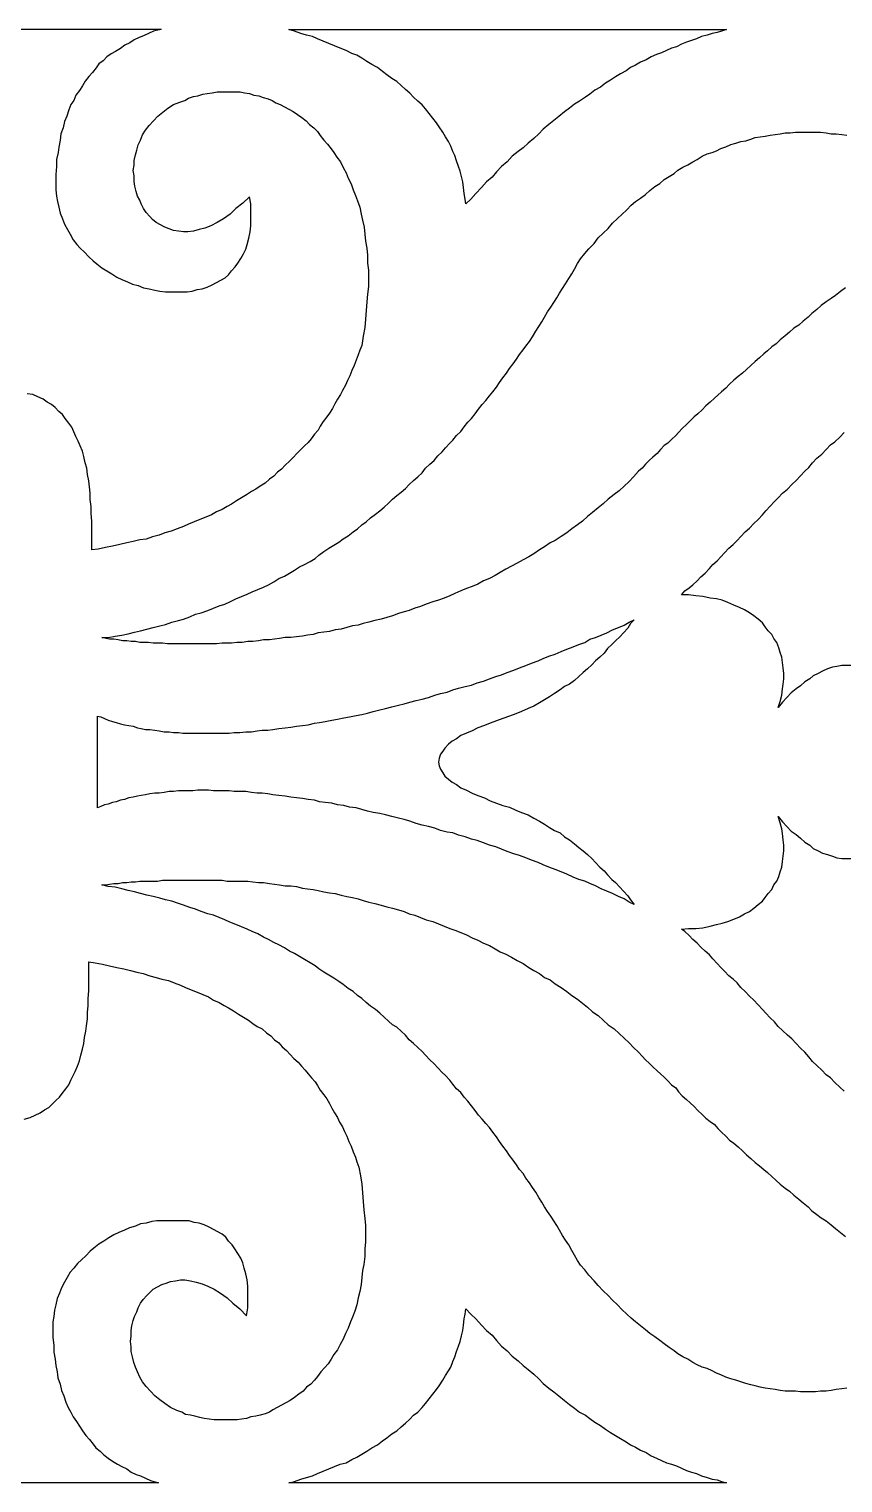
# Model space of a CAD drawing. Extents: x -372 to 372, y -358 to 358.
# Drawn here: x -76.8 to -37.8, y 227.8 to 297.5 of the extents above; entities that cross this region are included whole.
import ezdxf

# ---------------------------------------------------------------- set-up
doc = ezdxf.new("R2010")
doc.units = 0
doc.layers.add('LAYER_1', color=18, linetype='CONTINUOUS')

msp = doc.modelspace()

# ---------------------------------------------------------------- linework, layer by layer
at = {"layer": 'LAYER_1'}
for points in [[(-91.24, 297.492), (-70.443, 297.492), (-70.544, 297.46), (-70.819, 297.386), (-71.059, 297.274), (-71.299, 297.162), (-71.505, 297.088), (-71.746, 296.976), (-71.952, 296.827), (-72.192, 296.715), (-72.398, 296.566), (-72.638, 296.417), (-72.844, 296.305), (-73.05, 296.156), (-73.222, 295.97), (-73.428, 295.821), (-73.565, 295.635), (-73.737, 295.411), (-73.908, 295.225), (-74.08, 295.001), (-74.217, 294.778), (-74.355, 294.554), (-74.526, 294.33), (-74.629, 294.07), (-74.766, 293.883), (-74.869, 293.622), (-74.972, 293.324), (-75.075, 293.063), (-75.144, 292.765), (-75.247, 292.467), (-75.281, 292.169), (-75.35, 291.834), (-75.384, 291.573), (-75.453, 291.238), (-75.453, 290.902), (-75.487, 290.53), (-75.487, 290.157), (-75.487, 289.784), (-75.453, 289.486), (-75.419, 289.225), (-75.35, 288.964), (-75.281, 288.666), (-75.178, 288.406), (-75.075, 288.145), (-74.938, 287.884), (-74.801, 287.66), (-74.663, 287.399), (-74.492, 287.176), (-74.32, 286.99), (-74.114, 286.803), (-73.908, 286.58), (-73.702, 286.393), (-73.531, 286.244), (-73.29, 286.058), (-73.05, 285.909), (-72.81, 285.76), (-72.57, 285.611), (-72.329, 285.499), (-72.055, 285.387), (-71.814, 285.275), (-71.54, 285.201), (-71.299, 285.089), (-71.025, 285.052), (-70.75, 284.977), (-70.51, 284.94), (-70.235, 284.903), (-69.205, 284.903), (-68.965, 284.94), (-68.725, 285.015), (-68.485, 285.052), (-68.244, 285.126), (-68.004, 285.238), (-67.798, 285.35), (-67.592, 285.462), (-67.386, 285.574), (-67.215, 285.723), (-67.077, 285.909), (-66.906, 286.095), (-66.768, 286.282), (-66.631, 286.505), (-66.494, 286.729), (-66.391, 286.952), (-66.322, 287.176), (-66.253, 287.474), (-66.185, 287.772), (-66.15, 288.07), (-66.15, 288.406), (-66.15, 288.741), (-66.15, 289.114), (-66.219, 289.449), (-66.528, 289.151), (-66.871, 288.89), (-67.146, 288.629), (-67.455, 288.406), (-67.764, 288.219), (-68.073, 288.07), (-68.347, 287.958), (-68.622, 287.884), (-68.897, 287.809), (-69.171, 287.772), (-69.377, 287.772), (-69.617, 287.809), (-69.858, 287.847), (-70.064, 287.921), (-70.27, 287.996), (-70.476, 288.107), (-70.682, 288.219), (-70.853, 288.368), (-70.99, 288.517), (-71.162, 288.704), (-71.299, 288.89), (-71.402, 289.114), (-71.471, 289.3), (-71.574, 289.486), (-71.643, 289.71), (-71.711, 289.971), (-71.746, 290.194), (-71.746, 290.455), (-71.78, 290.716), (-71.746, 290.977), (-71.746, 291.2), (-71.677, 291.461), (-71.608, 291.685), (-71.54, 291.946), (-71.437, 292.169), (-71.334, 292.43), (-71.196, 292.654), (-71.025, 292.877), (-70.819, 293.101), (-70.613, 293.324), (-70.373, 293.511), (-70.132, 293.697), (-69.858, 293.883), (-69.549, 293.995), (-69.308, 294.07), (-69.137, 294.181), (-68.897, 294.256), (-68.691, 294.293), (-68.45, 294.368), (-68.244, 294.405), (-68.004, 294.442), (-67.764, 294.479), (-66.665, 294.479), (-66.459, 294.442), (-66.219, 294.405), (-66.013, 294.33), (-65.773, 294.293), (-65.567, 294.219), (-65.327, 294.144), (-65.121, 294.07), (-64.949, 293.958), (-64.743, 293.883), (-64.537, 293.771), (-64.331, 293.66), (-64.125, 293.548), (-63.919, 293.399), (-63.713, 293.25), (-63.507, 293.101), (-63.336, 292.914), (-63.13, 292.765), (-62.958, 292.579), (-62.821, 292.393), (-62.649, 292.169), (-62.477, 291.983), (-62.306, 291.759), (-62.168, 291.573), (-62.031, 291.349), (-61.859, 291.126), (-61.722, 290.865), (-61.585, 290.604), (-61.482, 290.343), (-61.345, 290.082), (-61.242, 289.784), (-61.139, 289.523), (-61.036, 289.263), (-60.933, 288.964), (-60.864, 288.629), (-60.795, 288.331), (-60.727, 287.996), (-60.692, 287.66), (-60.658, 287.325), (-60.589, 286.99), (-60.555, 286.654), (-60.555, 286.282), (-60.521, 285.946), (-60.521, 285.536), (-60.521, 285.164), (-60.555, 284.791), (-60.589, 284.418), (-60.624, 284.008), (-60.658, 283.599), (-60.692, 283.189), (-60.761, 282.779), (-60.83, 282.332), (-60.933, 282.108), (-61.001, 281.884), (-61.104, 281.624), (-61.207, 281.363), (-61.31, 281.139), (-61.413, 280.878), (-61.516, 280.655), (-61.619, 280.431), (-61.757, 280.17), (-61.859, 279.984), (-61.997, 279.76), (-62.134, 279.537), (-62.237, 279.313), (-62.374, 279.09), (-62.512, 278.903), (-62.683, 278.68), (-62.821, 278.456), (-62.924, 278.27), (-63.095, 278.084), (-63.267, 277.86), (-63.404, 277.674), (-63.576, 277.525), (-63.747, 277.338), (-63.953, 277.152), (-64.125, 276.966), (-64.297, 276.779), (-64.503, 276.593), (-64.674, 276.407), (-64.88, 276.258), (-65.052, 276.071), (-65.258, 275.922), (-65.464, 275.736), (-65.704, 275.587), (-65.91, 275.438), (-66.116, 275.326), (-66.356, 275.177), (-66.597, 275.028), (-66.837, 274.879), (-67.077, 274.73), (-67.283, 274.618), (-67.523, 274.469), (-67.798, 274.357), (-68.038, 274.208), (-68.313, 274.097), (-68.588, 273.985), (-68.862, 273.873), (-69.137, 273.761), (-69.377, 273.649), (-69.686, 273.538), (-69.961, 273.426), (-70.27, 273.351), (-70.544, 273.239), (-70.853, 273.165), (-71.162, 273.053), (-71.471, 273.016), (-71.78, 272.941), (-72.089, 272.867), (-72.432, 272.792), (-72.776, 272.718), (-73.119, 272.643), (-73.462, 272.569), (-73.771, 272.531), (-73.771, 272.904), (-73.771, 273.202), (-73.771, 273.575), (-73.771, 273.91), (-73.805, 274.283), (-73.805, 274.618), (-73.84, 274.954), (-73.84, 275.252), (-73.874, 275.55), (-73.908, 275.848), (-73.977, 276.146), (-74.011, 276.444), (-74.08, 276.705), (-74.149, 277.003), (-74.217, 277.264), (-74.32, 277.525), (-74.423, 277.748), (-74.526, 277.972), (-74.629, 278.195), (-74.732, 278.419), (-74.869, 278.605), (-75.041, 278.829), (-75.178, 279.015), (-75.35, 279.164), (-75.522, 279.351), (-75.693, 279.5), (-75.899, 279.611), (-76.105, 279.76), (-76.346, 279.872), (-76.586, 279.984), (-76.86, 280.021)], [(-37.662, 285.097), (-37.903, 284.911), (-38.143, 284.725), (-38.349, 284.576), (-38.589, 284.427), (-38.829, 284.24), (-39.035, 284.054), (-39.276, 283.868), (-39.447, 283.681), (-39.688, 283.495), (-39.894, 283.309), (-40.134, 283.16), (-40.34, 282.973), (-40.546, 282.787), (-40.786, 282.601), (-40.992, 282.414), (-41.198, 282.265), (-41.404, 282.079), (-41.576, 281.93), (-41.782, 281.744), (-41.988, 281.557), (-42.194, 281.371), (-42.399, 281.185), (-42.605, 280.998), (-42.811, 280.849), (-43.017, 280.663), (-43.223, 280.477), (-43.395, 280.29), (-43.601, 280.104), (-43.773, 279.955), (-43.944, 279.806), (-44.15, 279.62), (-44.356, 279.433), (-44.528, 279.247), (-44.734, 279.061), (-44.905, 278.912), (-45.111, 278.725), (-45.283, 278.539), (-45.489, 278.353), (-45.661, 278.166), (-45.798, 278.017), (-46.004, 277.831), (-46.175, 277.645), (-46.347, 277.533), (-46.519, 277.347), (-46.69, 277.16), (-46.896, 276.974), (-47.068, 276.825), (-47.24, 276.639), (-47.411, 276.452), (-47.583, 276.303), (-47.823, 276.042), (-48.029, 275.819), (-48.269, 275.595), (-48.51, 275.372), (-48.75, 275.185), (-49.025, 274.962), (-49.265, 274.738), (-49.505, 274.552), (-49.78, 274.328), (-50.02, 274.142), (-50.26, 273.918), (-50.501, 273.732), (-50.775, 273.546), (-51.016, 273.359), (-51.29, 273.173), (-51.565, 272.987), (-51.805, 272.875), (-52.08, 272.689), (-52.32, 272.54), (-52.595, 272.353), (-52.835, 272.204), (-53.11, 272.055), (-53.384, 271.906), (-53.659, 271.757), (-53.933, 271.608), (-54.208, 271.459), (-54.448, 271.31), (-54.723, 271.161), (-54.998, 271.049), (-55.272, 270.9), (-55.547, 270.788), (-55.821, 270.677), (-56.096, 270.565), (-56.371, 270.453), (-56.611, 270.341), (-56.886, 270.229), (-57.16, 270.118), (-57.435, 270.043), (-57.744, 269.931), (-58.018, 269.82), (-58.293, 269.745), (-58.568, 269.633), (-58.808, 269.559), (-59.082, 269.484), (-59.357, 269.372), (-59.632, 269.298), (-59.906, 269.223), (-60.215, 269.149), (-60.49, 269.074), (-60.764, 269), (-61.005, 268.925), (-61.279, 268.888), (-61.554, 268.813), (-61.829, 268.739), (-62.103, 268.702), (-62.378, 268.627), (-62.652, 268.59), (-62.927, 268.553), (-63.167, 268.478), (-63.442, 268.441), (-63.682, 268.404), (-63.957, 268.366), (-64.232, 268.329), (-64.506, 268.329), (-64.781, 268.292), (-65.021, 268.254), (-65.261, 268.217), (-65.536, 268.217), (-65.776, 268.18), (-66.051, 268.143), (-66.291, 268.143), (-66.566, 268.105), (-66.806, 268.105), (-67.081, 268.068), (-67.527, 268.068), (-67.802, 268.031), (-70.136, 268.031), (-70.376, 268.068), (-70.822, 268.068), (-71.063, 268.105), (-71.475, 268.105), (-71.68, 268.143), (-71.886, 268.143), (-72.092, 268.18), (-72.298, 268.18), (-72.504, 268.217), (-72.71, 268.254), (-72.916, 268.254), (-73.088, 268.292), (-73.294, 268.329), (-72.985, 268.329), (-72.642, 268.404), (-72.333, 268.441), (-72.024, 268.515), (-71.715, 268.59), (-71.44, 268.664), (-71.131, 268.739), (-70.822, 268.813), (-70.513, 268.888), (-70.239, 268.962), (-69.93, 269.074), (-69.621, 269.149), (-69.381, 269.223), (-69.072, 269.335), (-68.797, 269.447), (-68.522, 269.521), (-68.213, 269.633), (-67.939, 269.745), (-67.664, 269.857), (-67.39, 269.931), (-67.149, 270.043), (-66.875, 270.192), (-66.6, 270.304), (-66.325, 270.416), (-66.085, 270.528), (-65.811, 270.639), (-65.536, 270.751), (-65.296, 270.863), (-65.055, 271.012), (-64.815, 271.161), (-64.54, 271.273), (-64.3, 271.422), (-64.06, 271.571), (-63.82, 271.72), (-63.579, 271.832), (-63.305, 271.981), (-63.064, 272.13), (-62.893, 272.279), (-62.652, 272.465), (-62.412, 272.614), (-62.172, 272.763), (-61.932, 272.912), (-61.726, 273.061), (-61.485, 273.21), (-61.245, 273.397), (-61.039, 273.546), (-60.833, 273.732), (-60.627, 273.881), (-60.421, 274.067), (-60.181, 274.254), (-59.975, 274.403), (-59.769, 274.589), (-59.563, 274.775), (-59.357, 274.962), (-59.151, 275.148), (-58.945, 275.297), (-58.739, 275.483), (-58.568, 275.67), (-58.362, 275.856), (-58.156, 276.042), (-57.95, 276.229), (-57.778, 276.452), (-57.572, 276.639), (-57.366, 276.825), (-57.194, 277.049), (-56.989, 277.235), (-56.817, 277.421), (-56.611, 277.645), (-56.474, 277.794), (-56.302, 278.017), (-56.096, 278.204), (-55.924, 278.427), (-55.753, 278.651), (-55.581, 278.837), (-55.409, 279.061), (-55.238, 279.284), (-55.066, 279.508), (-54.895, 279.694), (-54.723, 279.918), (-54.551, 280.104), (-54.38, 280.328), (-54.242, 280.551), (-54.071, 280.775), (-53.899, 280.998), (-53.762, 281.222), (-53.59, 281.446), (-53.418, 281.669), (-53.281, 281.893), (-53.11, 282.116), (-52.972, 282.303), (-52.801, 282.526), (-52.663, 282.75), (-52.492, 283.011), (-52.354, 283.234), (-52.217, 283.458), (-52.08, 283.681), (-51.942, 283.942), (-51.771, 284.166), (-51.633, 284.389), (-51.496, 284.613), (-51.359, 284.837), (-51.222, 285.06), (-51.084, 285.284), (-50.913, 285.545), (-50.775, 285.768), (-50.638, 285.992), (-50.501, 286.253), (-50.363, 286.476), (-50.157, 286.737), (-49.951, 286.961), (-49.711, 287.221), (-49.505, 287.482), (-49.265, 287.706), (-49.025, 287.929), (-48.819, 288.19), (-48.578, 288.414), (-48.372, 288.6), (-48.132, 288.824), (-47.926, 289.047), (-47.72, 289.234), (-47.48, 289.383), (-47.24, 289.569), (-47.034, 289.755), (-46.793, 289.942), (-46.553, 290.091), (-46.347, 290.277), (-46.107, 290.426), (-45.867, 290.575), (-45.695, 290.724), (-45.455, 290.873), (-45.214, 290.985), (-44.974, 291.134), (-44.768, 291.246), (-44.528, 291.395), (-44.287, 291.507), (-44.047, 291.581), (-43.841, 291.656), (-43.635, 291.767), (-43.395, 291.842), (-43.155, 291.954), (-42.914, 292.028), (-42.674, 292.103), (-42.434, 292.14), (-42.194, 292.215), (-41.988, 292.289), (-41.747, 292.326), (-41.507, 292.364), (-41.267, 292.401), (-41.026, 292.438), (-40.786, 292.475), (-40.546, 292.513), (-40.306, 292.513), (-40.065, 292.55), (-38.864, 292.55), (-38.589, 292.513), (-38.349, 292.475), (-38.109, 292.475), (-37.834, 292.438), (-37.594, 292.401)], [(-37.147, 266.988), (-37.834, 266.988), (-38.074, 266.95), (-38.28, 266.913), (-38.521, 266.838), (-38.761, 266.727), (-38.967, 266.615), (-39.207, 266.503), (-39.379, 266.354), (-39.619, 266.205), (-39.825, 266.019), (-40.031, 265.87), (-40.271, 265.683), (-40.477, 265.46), (-40.683, 265.236), (-40.889, 264.975), (-40.786, 265.273), (-40.717, 265.572), (-40.683, 265.87), (-40.649, 266.093), (-40.614, 266.354), (-40.614, 266.615), (-40.649, 266.876), (-40.683, 267.137), (-40.717, 267.397), (-40.786, 267.621), (-40.855, 267.845), (-40.958, 268.105), (-41.095, 268.292), (-41.198, 268.478), (-41.37, 268.664), (-41.507, 268.851), (-41.644, 269.037), (-41.85, 269.223), (-42.056, 269.372), (-42.262, 269.521), (-42.502, 269.67), (-42.743, 269.782), (-43.017, 269.894), (-43.292, 270.006), (-43.567, 270.118), (-43.841, 270.192), (-44.15, 270.229), (-44.493, 270.304), (-44.837, 270.341), (-45.18, 270.378), (-45.523, 270.378), (-45.352, 270.565), (-45.146, 270.714), (-44.974, 270.863), (-44.768, 271.049), (-44.596, 271.236), (-44.39, 271.422), (-44.185, 271.645), (-44.013, 271.832), (-43.807, 272.018), (-43.635, 272.204), (-43.464, 272.391), (-43.258, 272.614), (-43.052, 272.801), (-42.846, 272.987), (-42.674, 273.173), (-42.468, 273.397), (-42.262, 273.583), (-42.056, 273.807), (-41.85, 273.993), (-41.644, 274.217), (-41.473, 274.403), (-41.267, 274.626), (-41.061, 274.85), (-40.889, 275.036), (-40.683, 275.26), (-40.443, 275.446), (-40.237, 275.67), (-40.031, 275.856), (-39.825, 276.08), (-39.619, 276.303), (-39.413, 276.49), (-39.241, 276.713), (-39.035, 276.937), (-38.795, 277.123), (-38.589, 277.347), (-38.383, 277.57), (-38.177, 277.719), (-37.937, 277.943), (-37.731, 278.166)], [(-37.731, 246.605), (-37.937, 246.791), (-38.177, 247.015), (-38.383, 247.238), (-38.589, 247.387), (-38.795, 247.611), (-39.035, 247.834), (-39.241, 248.021), (-39.413, 248.244), (-39.619, 248.468), (-39.825, 248.654), (-40.031, 248.878), (-40.237, 249.101), (-40.443, 249.288), (-40.683, 249.511), (-40.889, 249.697), (-41.061, 249.921), (-41.267, 250.107), (-41.473, 250.331), (-41.644, 250.517), (-41.85, 250.741), (-42.056, 250.964), (-42.262, 251.151), (-42.468, 251.374), (-42.674, 251.561), (-42.846, 251.784), (-43.052, 251.971), (-43.258, 252.12), (-43.464, 252.343), (-43.635, 252.529), (-43.807, 252.716), (-44.013, 252.939), (-44.185, 253.126), (-44.39, 253.312), (-44.596, 253.498), (-44.768, 253.685), (-44.974, 253.871), (-45.146, 254.057), (-45.352, 254.244), (-45.523, 254.355), (-45.18, 254.393), (-44.837, 254.393), (-44.493, 254.43), (-44.15, 254.504), (-43.841, 254.579), (-43.567, 254.653), (-43.292, 254.728), (-43.017, 254.84), (-42.743, 254.952), (-42.502, 255.101), (-42.262, 255.212), (-42.056, 255.361), (-41.85, 255.548), (-41.644, 255.697), (-41.507, 255.883), (-41.37, 256.069), (-41.198, 256.256), (-41.095, 256.479), (-40.958, 256.666), (-40.855, 256.889), (-40.786, 257.113), (-40.717, 257.336), (-40.683, 257.597), (-40.649, 257.858), (-40.614, 258.119), (-40.614, 258.38), (-40.649, 258.641), (-40.683, 258.939), (-40.717, 259.162), (-40.786, 259.46), (-40.889, 259.758), (-40.683, 259.498), (-40.477, 259.274), (-40.271, 259.05), (-40.031, 258.901), (-39.825, 258.715), (-39.619, 258.529), (-39.379, 258.38), (-39.207, 258.231), (-38.967, 258.119), (-38.761, 258.007), (-38.521, 257.933), (-38.28, 257.858), (-38.074, 257.784), (-37.834, 257.746), (-37.353, 257.746)], [(-37.594, 232.37), (-37.834, 232.333), (-38.109, 232.296), (-38.349, 232.258), (-38.589, 232.221), (-38.864, 232.221), (-39.104, 232.184), (-39.825, 232.184), (-40.065, 232.221), (-40.546, 232.221), (-40.786, 232.258), (-41.026, 232.296), (-41.267, 232.333), (-41.507, 232.37), (-41.747, 232.407), (-41.988, 232.482), (-42.194, 232.519), (-42.434, 232.594), (-42.674, 232.668), (-42.914, 232.743), (-43.155, 232.817), (-43.395, 232.892), (-43.635, 233.004), (-43.841, 233.078), (-44.047, 233.19), (-44.287, 233.302), (-44.528, 233.376), (-44.768, 233.488), (-44.974, 233.6), (-45.214, 233.749), (-45.455, 233.861), (-45.695, 234.01), (-45.867, 234.159), (-46.107, 234.308), (-46.347, 234.494), (-46.553, 234.643), (-46.793, 234.829), (-47.034, 234.979), (-47.24, 235.165), (-47.48, 235.351), (-47.72, 235.537), (-47.926, 235.724), (-48.132, 235.91), (-48.372, 236.134), (-48.578, 236.357), (-48.819, 236.581), (-49.025, 236.804), (-49.265, 237.028), (-49.505, 237.289), (-49.711, 237.512), (-49.951, 237.773), (-50.157, 238.034), (-50.363, 238.258), (-50.501, 238.481), (-50.638, 238.742), (-50.775, 238.966), (-50.913, 239.227), (-51.084, 239.45), (-51.222, 239.674), (-51.359, 239.935), (-51.496, 240.158), (-51.633, 240.382), (-51.771, 240.605), (-51.942, 240.829), (-52.08, 241.052), (-52.217, 241.276), (-52.354, 241.5), (-52.492, 241.76), (-52.663, 241.984), (-52.801, 242.208), (-52.972, 242.431), (-53.11, 242.655), (-53.281, 242.841), (-53.418, 243.065), (-53.59, 243.288), (-53.762, 243.512), (-53.899, 243.735), (-54.071, 243.959), (-54.242, 244.183), (-54.38, 244.406), (-54.551, 244.63), (-54.723, 244.853), (-54.895, 245.04), (-55.066, 245.263), (-55.238, 245.449), (-55.409, 245.673), (-55.581, 245.897), (-55.753, 246.12), (-55.924, 246.307), (-56.096, 246.53), (-56.302, 246.716), (-56.474, 246.94), (-56.611, 247.126), (-56.817, 247.35), (-56.989, 247.499), (-57.194, 247.723), (-57.366, 247.909), (-57.572, 248.095), (-57.778, 248.319), (-57.95, 248.505), (-58.156, 248.691), (-58.362, 248.878), (-58.568, 249.064), (-58.739, 249.288), (-58.945, 249.474), (-59.151, 249.66), (-59.357, 249.772), (-59.563, 249.958), (-59.769, 250.145), (-59.975, 250.331), (-60.181, 250.517), (-60.421, 250.666), (-60.627, 250.853), (-60.833, 251.039), (-61.039, 251.188), (-61.245, 251.374), (-61.485, 251.523), (-61.726, 251.71), (-61.932, 251.859), (-62.172, 252.008), (-62.412, 252.157), (-62.652, 252.306), (-62.893, 252.455), (-63.064, 252.604), (-63.305, 252.753), (-63.579, 252.902), (-63.82, 253.051), (-64.06, 253.2), (-64.3, 253.312), (-64.54, 253.461), (-64.815, 253.61), (-65.055, 253.722), (-65.296, 253.871), (-65.536, 253.983), (-65.811, 254.132), (-66.085, 254.244), (-66.325, 254.355), (-66.6, 254.467), (-66.875, 254.579), (-67.149, 254.691), (-67.39, 254.802), (-67.664, 254.914), (-67.939, 255.026), (-68.213, 255.101), (-68.522, 255.212), (-68.797, 255.324), (-69.072, 255.399), (-69.381, 255.51), (-69.621, 255.585), (-69.93, 255.697), (-70.239, 255.771), (-70.513, 255.846), (-70.822, 255.92), (-71.131, 255.995), (-71.44, 256.069), (-71.715, 256.144), (-72.024, 256.218), (-72.333, 256.293), (-72.642, 256.368), (-72.985, 256.405), (-73.294, 256.479), (-73.088, 256.479), (-72.916, 256.517), (-72.71, 256.554), (-72.504, 256.554), (-72.298, 256.591), (-72.092, 256.591), (-71.886, 256.628), (-71.68, 256.628), (-71.475, 256.666), (-70.616, 256.666), (-70.376, 256.703), (-67.527, 256.703), (-67.287, 256.666), (-66.291, 256.666), (-66.051, 256.628), (-65.776, 256.591), (-65.536, 256.591), (-65.261, 256.554), (-65.021, 256.517), (-64.781, 256.479), (-64.506, 256.442), (-64.232, 256.442), (-63.957, 256.405), (-63.682, 256.33), (-63.442, 256.293), (-63.167, 256.256), (-62.927, 256.218), (-62.652, 256.144), (-62.378, 256.107), (-62.103, 256.069), (-61.829, 255.995), (-61.554, 255.92), (-61.279, 255.883), (-61.005, 255.809), (-60.764, 255.734), (-60.49, 255.66), (-60.215, 255.585), (-59.906, 255.51), (-59.632, 255.436), (-59.357, 255.361), (-59.082, 255.287), (-58.808, 255.212), (-58.568, 255.101), (-58.293, 255.026), (-58.018, 254.914), (-57.744, 254.802), (-57.435, 254.728), (-57.16, 254.616), (-56.886, 254.504), (-56.611, 254.393), (-56.371, 254.318), (-56.096, 254.206), (-55.821, 254.094), (-55.547, 253.945), (-55.272, 253.834), (-54.998, 253.685), (-54.723, 253.573), (-54.448, 253.424), (-54.208, 253.275), (-53.933, 253.163), (-53.659, 253.014), (-53.384, 252.865), (-53.11, 252.716), (-52.835, 252.529), (-52.595, 252.38), (-52.32, 252.231), (-52.08, 252.045), (-51.805, 251.933), (-51.565, 251.747), (-51.29, 251.561), (-51.016, 251.374), (-50.775, 251.188), (-50.501, 251.002), (-50.26, 250.815), (-50.02, 250.629), (-49.78, 250.405), (-49.505, 250.219), (-49.265, 249.996), (-49.025, 249.772), (-48.75, 249.586), (-48.51, 249.362), (-48.269, 249.139), (-48.029, 248.915), (-47.823, 248.691), (-47.583, 248.468), (-47.411, 248.281), (-47.24, 248.095), (-47.068, 247.946), (-46.896, 247.76), (-46.69, 247.573), (-46.519, 247.424), (-46.347, 247.275), (-46.175, 247.089), (-46.004, 246.903), (-45.798, 246.754), (-45.661, 246.567), (-45.489, 246.381), (-45.283, 246.195), (-45.111, 246.046), (-44.905, 245.859), (-44.734, 245.673), (-44.528, 245.487), (-44.356, 245.3), (-44.15, 245.151), (-43.944, 245.002), (-43.773, 244.816), (-43.601, 244.63), (-43.395, 244.443), (-43.223, 244.257), (-43.017, 244.108), (-42.811, 243.922), (-42.605, 243.735), (-42.399, 243.549), (-42.194, 243.363), (-41.988, 243.176), (-41.782, 243.027), (-41.576, 242.841), (-41.404, 242.692), (-41.198, 242.506), (-40.992, 242.319), (-40.786, 242.133), (-40.546, 241.947), (-40.34, 241.798), (-40.134, 241.611), (-39.894, 241.425), (-39.688, 241.239), (-39.447, 241.052), (-39.276, 240.866), (-39.035, 240.68), (-38.829, 240.531), (-38.589, 240.382), (-38.349, 240.195), (-38.143, 240.009), (-37.903, 239.823), (-37.662, 239.636)], [(-77.001, 245.263), (-76.727, 245.338), (-76.486, 245.449), (-76.246, 245.561), (-76.04, 245.71), (-75.834, 245.822), (-75.662, 245.971), (-75.491, 246.157), (-75.319, 246.307), (-75.182, 246.493), (-75.01, 246.716), (-74.873, 246.903), (-74.77, 247.126), (-74.667, 247.35), (-74.564, 247.536), (-74.461, 247.797), (-74.358, 248.058), (-74.289, 248.319), (-74.221, 248.617), (-74.152, 248.878), (-74.118, 249.176), (-74.049, 249.474), (-74.015, 249.735), (-73.98, 250.07), (-73.98, 250.368), (-73.946, 250.704), (-73.946, 251.039), (-73.912, 251.412), (-73.912, 251.747), (-73.912, 252.082), (-73.912, 252.418), (-73.912, 252.79), (-73.603, 252.753), (-73.26, 252.678), (-72.916, 252.604), (-72.573, 252.529), (-72.23, 252.455), (-71.921, 252.38), (-71.612, 252.306), (-71.303, 252.231), (-70.994, 252.12), (-70.685, 252.045), (-70.41, 251.971), (-70.101, 251.896), (-69.827, 251.784), (-69.518, 251.672), (-69.278, 251.561), (-69.003, 251.449), (-68.728, 251.337), (-68.454, 251.225), (-68.179, 251.113), (-67.939, 250.964), (-67.664, 250.853), (-67.424, 250.704), (-67.218, 250.592), (-66.978, 250.443), (-66.737, 250.294), (-66.497, 250.145), (-66.257, 249.996), (-66.051, 249.847), (-65.845, 249.697), (-65.605, 249.586), (-65.399, 249.399), (-65.193, 249.25), (-65.021, 249.064), (-64.815, 248.915), (-64.643, 248.729), (-64.437, 248.542), (-64.266, 248.356), (-64.094, 248.17), (-63.888, 247.983), (-63.717, 247.797), (-63.545, 247.611), (-63.408, 247.424), (-63.236, 247.238), (-63.064, 247.052), (-62.961, 246.865), (-62.824, 246.642), (-62.652, 246.418), (-62.515, 246.232), (-62.378, 246.008), (-62.275, 245.785), (-62.138, 245.561), (-62, 245.338), (-61.897, 245.114), (-61.76, 244.891), (-61.657, 244.667), (-61.554, 244.443), (-61.451, 244.183), (-61.348, 243.959), (-61.245, 243.698), (-61.142, 243.437), (-61.073, 243.214), (-60.97, 242.953), (-60.902, 242.543), (-60.833, 242.133), (-60.799, 241.723), (-60.764, 241.313), (-60.73, 240.903), (-60.696, 240.493), (-60.661, 240.158), (-60.661, 239.785), (-60.661, 239.376), (-60.696, 239.04), (-60.696, 238.668), (-60.73, 238.295), (-60.799, 237.997), (-60.833, 237.661), (-60.867, 237.326), (-60.936, 236.991), (-61.005, 236.693), (-61.073, 236.357), (-61.176, 236.059), (-61.279, 235.761), (-61.382, 235.537), (-61.485, 235.239), (-61.623, 234.979), (-61.726, 234.718), (-61.863, 234.457), (-62, 234.196), (-62.172, 233.972), (-62.309, 233.749), (-62.447, 233.525), (-62.618, 233.339), (-62.79, 233.153), (-62.961, 232.929), (-63.099, 232.743), (-63.27, 232.556), (-63.476, 232.407), (-63.648, 232.221), (-63.854, 232.072), (-64.06, 231.923), (-64.266, 231.774), (-64.472, 231.662), (-64.678, 231.55), (-64.884, 231.439), (-65.09, 231.327), (-65.261, 231.215), (-65.467, 231.14), (-65.708, 231.066), (-65.914, 231.029), (-66.154, 230.991), (-66.36, 230.917), (-66.6, 230.88), (-66.806, 230.842), (-67.905, 230.842), (-68.145, 230.88), (-68.385, 230.917), (-68.591, 230.954), (-68.831, 231.029), (-69.037, 231.066), (-69.278, 231.103), (-69.449, 231.215), (-69.69, 231.29), (-69.998, 231.439), (-70.273, 231.625), (-70.513, 231.811), (-70.754, 231.998), (-70.96, 232.221), (-71.166, 232.445), (-71.337, 232.668), (-71.475, 232.892), (-71.578, 233.153), (-71.68, 233.376), (-71.749, 233.6), (-71.818, 233.861), (-71.886, 234.121), (-71.886, 234.345), (-71.921, 234.606), (-71.886, 234.867), (-71.886, 235.128), (-71.852, 235.351), (-71.783, 235.612), (-71.715, 235.798), (-71.612, 236.022), (-71.543, 236.208), (-71.44, 236.432), (-71.303, 236.618), (-71.131, 236.804), (-70.994, 236.953), (-70.822, 237.103), (-70.616, 237.214), (-70.41, 237.326), (-70.204, 237.401), (-69.998, 237.475), (-69.758, 237.512), (-69.518, 237.55), (-69.312, 237.55), (-69.037, 237.512), (-68.763, 237.438), (-68.488, 237.363), (-68.213, 237.252), (-67.905, 237.103), (-67.596, 236.916), (-67.287, 236.693), (-67.012, 236.432), (-66.669, 236.171), (-66.36, 235.836), (-66.291, 236.208), (-66.291, 236.581), (-66.291, 236.916), (-66.291, 237.252), (-66.325, 237.55), (-66.394, 237.848), (-66.463, 238.109), (-66.531, 238.369), (-66.634, 238.593), (-66.772, 238.817), (-66.909, 239.04), (-67.046, 239.227), (-67.218, 239.413), (-67.355, 239.599), (-67.527, 239.748), (-67.733, 239.86), (-67.939, 239.972), (-68.145, 240.084), (-68.385, 240.195), (-68.625, 240.27), (-68.866, 240.307), (-69.106, 240.382), (-70.651, 240.382), (-70.891, 240.344), (-71.166, 240.27), (-71.44, 240.233), (-71.68, 240.121), (-71.955, 240.046), (-72.195, 239.935), (-72.47, 239.823), (-72.71, 239.711), (-72.951, 239.562), (-73.191, 239.413), (-73.431, 239.264), (-73.671, 239.077), (-73.843, 238.928), (-74.049, 238.705), (-74.255, 238.519), (-74.461, 238.332), (-74.633, 238.109), (-74.804, 237.922), (-74.942, 237.661), (-75.079, 237.438), (-75.216, 237.177), (-75.319, 236.916), (-75.422, 236.655), (-75.491, 236.357), (-75.559, 236.096), (-75.594, 235.798), (-75.628, 235.537), (-75.628, 235.165), (-75.628, 234.792), (-75.594, 234.42), (-75.594, 234.084), (-75.525, 233.749), (-75.491, 233.451), (-75.422, 233.153), (-75.388, 232.855), (-75.285, 232.556), (-75.216, 232.258), (-75.113, 231.998), (-75.01, 231.699), (-74.907, 231.439), (-74.77, 231.215), (-74.667, 230.991), (-74.495, 230.768), (-74.358, 230.544), (-74.221, 230.321), (-74.049, 230.097), (-73.877, 229.911), (-73.706, 229.687), (-73.568, 229.501), (-73.363, 229.352), (-73.191, 229.166), (-72.985, 229.016), (-72.779, 228.867), (-72.539, 228.718), (-72.333, 228.607), (-72.092, 228.495), (-71.886, 228.346), (-71.646, 228.234), (-71.44, 228.159), (-71.2, 228.048), (-70.96, 227.936), (-70.685, 227.861), (-70.568, 227.825), (-91.114, 227.825)]]:
    msp.add_lwpolyline(points, dxfattribs=at)
for points in [[(-43.601, 297.394), (-43.807, 297.32), (-44.047, 297.282), (-44.287, 297.208), (-44.562, 297.133), (-44.802, 297.022), (-45.043, 296.947), (-45.283, 296.872), (-45.523, 296.761), (-45.764, 296.649), (-46.004, 296.574), (-46.244, 296.463), (-46.484, 296.351), (-46.725, 296.276), (-46.965, 296.164), (-47.205, 296.015), (-47.48, 295.904), (-47.72, 295.755), (-47.96, 295.643), (-48.166, 295.494), (-48.441, 295.345), (-48.681, 295.196), (-48.922, 295.047), (-49.162, 294.898), (-49.402, 294.711), (-49.677, 294.562), (-49.917, 294.376), (-50.123, 294.227), (-50.398, 294.04), (-50.638, 293.891), (-50.878, 293.705), (-51.119, 293.519), (-51.393, 293.295), (-51.633, 293.109), (-51.874, 292.923), (-52.148, 292.699), (-52.354, 292.475), (-52.595, 292.252), (-52.869, 292.028), (-53.11, 291.805), (-53.35, 291.618), (-53.624, 291.395), (-53.865, 291.134), (-54.139, 290.91), (-54.38, 290.65), (-54.586, 290.389), (-54.86, 290.165), (-55.101, 289.904), (-55.375, 289.606), (-55.615, 289.345), (-55.856, 289.122), (-55.89, 289.345), (-55.924, 289.606), (-55.959, 289.904), (-55.993, 290.165), (-56.062, 290.426), (-56.13, 290.687), (-56.199, 290.91), (-56.302, 291.171), (-56.371, 291.432), (-56.474, 291.618), (-56.577, 291.879), (-56.68, 292.103), (-56.817, 292.326), (-56.954, 292.55), (-57.126, 292.811), (-57.263, 292.997), (-57.435, 293.221), (-57.606, 293.444), (-57.778, 293.668), (-57.95, 293.854), (-58.156, 294.04), (-58.362, 294.227), (-58.533, 294.413), (-58.739, 294.599), (-58.945, 294.786), (-59.151, 294.972), (-59.391, 295.121), (-59.632, 295.307), (-59.838, 295.456), (-60.078, 295.643), (-60.353, 295.792), (-60.593, 295.941), (-60.833, 296.09), (-61.073, 296.239), (-61.314, 296.314), (-61.588, 296.463), (-61.863, 296.574), (-62.138, 296.686), (-62.412, 296.798), (-62.687, 296.91), (-62.961, 297.022), (-63.202, 297.133), (-63.476, 297.208), (-63.751, 297.282), (-64.06, 297.394), (-64.332, 297.468), (-43.361, 297.468)], [(-47.96, 269), (-48.098, 268.776), (-48.304, 268.553), (-48.475, 268.366), (-48.681, 268.18), (-48.853, 267.994), (-49.059, 267.807), (-49.231, 267.584), (-49.437, 267.397), (-49.643, 267.211), (-49.814, 267.025), (-50.02, 266.838), (-50.226, 266.652), (-50.432, 266.466), (-50.638, 266.28), (-50.878, 266.093), (-51.119, 265.981), (-51.325, 265.832), (-51.599, 265.646), (-51.839, 265.497), (-52.08, 265.348), (-52.32, 265.199), (-52.595, 265.05), (-52.869, 264.938), (-53.178, 264.789), (-53.453, 264.677), (-53.762, 264.565), (-54.071, 264.454), (-54.38, 264.342), (-54.689, 264.23), (-54.963, 264.118), (-55.272, 264.006), (-55.547, 263.857), (-55.821, 263.746), (-56.096, 263.634), (-56.302, 263.485), (-56.508, 263.373), (-56.68, 263.224), (-56.851, 263.038), (-56.954, 262.889), (-57.057, 262.74), (-57.126, 262.553), (-57.16, 262.367), (-57.126, 262.181), (-57.057, 262.032), (-56.954, 261.845), (-56.851, 261.696), (-56.68, 261.547), (-56.508, 261.398), (-56.302, 261.286), (-56.096, 261.137), (-55.821, 261.025), (-55.547, 260.876), (-55.272, 260.765), (-54.963, 260.653), (-54.689, 260.504), (-54.38, 260.392), (-54.071, 260.28), (-53.762, 260.206), (-53.453, 260.057), (-53.178, 259.945), (-52.869, 259.833), (-52.595, 259.684), (-52.32, 259.535), (-52.08, 259.386), (-51.839, 259.237), (-51.599, 259.088), (-51.325, 258.976), (-51.119, 258.79), (-50.878, 258.641), (-50.638, 258.454), (-50.432, 258.268), (-50.226, 258.119), (-50.02, 257.933), (-49.814, 257.746), (-49.643, 257.56), (-49.437, 257.336), (-49.231, 257.15), (-49.059, 256.964), (-48.853, 256.74), (-48.681, 256.591), (-48.475, 256.368), (-48.304, 256.181), (-48.098, 255.958), (-47.96, 255.771), (-47.789, 255.548), (-48.029, 255.66), (-48.269, 255.809), (-48.544, 255.92), (-48.819, 256.069), (-49.093, 256.181), (-49.368, 256.293), (-49.643, 256.442), (-49.917, 256.554), (-50.157, 256.666), (-50.432, 256.74), (-50.707, 256.852), (-51.016, 257.001), (-51.29, 257.113), (-51.565, 257.225), (-51.874, 257.336), (-52.148, 257.448), (-52.389, 257.56), (-52.698, 257.672), (-52.972, 257.784), (-53.281, 257.895), (-53.556, 257.97), (-53.865, 258.082), (-54.139, 258.193), (-54.414, 258.305), (-54.723, 258.38), (-54.998, 258.492), (-55.306, 258.603), (-55.581, 258.678), (-55.89, 258.79), (-56.199, 258.864), (-56.474, 258.976), (-56.748, 259.013), (-57.057, 259.088), (-57.332, 259.2), (-57.641, 259.274), (-57.95, 259.349), (-58.224, 259.423), (-58.533, 259.535), (-58.808, 259.609), (-59.082, 259.684), (-59.391, 259.758), (-59.7, 259.833), (-59.975, 259.908), (-60.284, 259.945), (-60.559, 260.019), (-60.833, 260.094), (-61.108, 260.168), (-61.417, 260.206), (-61.691, 260.28), (-62, 260.317), (-62.275, 260.392), (-62.584, 260.429), (-62.858, 260.466), (-63.099, 260.541), (-63.408, 260.578), (-63.682, 260.616), (-63.957, 260.653), (-64.232, 260.69), (-64.506, 260.727), (-64.815, 260.765), (-65.09, 260.802), (-65.33, 260.839), (-65.605, 260.876), (-65.845, 260.876), (-66.12, 260.914), (-66.394, 260.951), (-66.943, 260.951), (-67.184, 260.988), (-67.939, 260.988), (-68.179, 261.025), (-68.694, 261.025), (-68.934, 260.988), (-69.621, 260.988), (-69.861, 260.951), (-70.067, 260.951), (-70.307, 260.914), (-70.548, 260.876), (-70.754, 260.876), (-70.994, 260.839), (-71.2, 260.802), (-71.406, 260.765), (-71.578, 260.727), (-71.783, 260.69), (-71.989, 260.653), (-72.195, 260.578), (-72.401, 260.541), (-72.607, 260.466), (-72.779, 260.429), (-72.985, 260.355), (-73.157, 260.317), (-73.328, 260.243), (-73.5, 260.168), (-73.5, 262.367), (-73.5, 264.565), (-73.328, 264.528), (-73.157, 264.454), (-72.985, 264.379), (-72.779, 264.305), (-72.607, 264.267), (-72.401, 264.193), (-72.195, 264.156), (-71.989, 264.118), (-71.783, 264.081), (-71.578, 264.006), (-71.406, 263.969), (-71.2, 263.932), (-70.994, 263.932), (-70.754, 263.895), (-70.548, 263.857), (-70.307, 263.82), (-70.067, 263.82), (-69.861, 263.783), (-69.621, 263.783), (-69.415, 263.746), (-67.184, 263.746), (-66.943, 263.783), (-66.669, 263.783), (-66.394, 263.82), (-66.12, 263.82), (-65.845, 263.857), (-65.605, 263.895), (-65.33, 263.895), (-65.09, 263.932), (-64.815, 263.969), (-64.506, 264.006), (-64.232, 264.044), (-63.957, 264.081), (-63.682, 264.118), (-63.408, 264.156), (-63.099, 264.23), (-62.858, 264.267), (-62.584, 264.305), (-62.275, 264.379), (-62, 264.416), (-61.691, 264.491), (-61.417, 264.528), (-61.108, 264.603), (-60.833, 264.64), (-60.559, 264.714), (-60.284, 264.789), (-59.975, 264.864), (-59.7, 264.938), (-59.391, 265.013), (-59.082, 265.087), (-58.808, 265.162), (-58.533, 265.236), (-58.224, 265.311), (-57.95, 265.385), (-57.641, 265.46), (-57.332, 265.572), (-57.057, 265.646), (-56.748, 265.721), (-56.474, 265.832), (-56.199, 265.907), (-55.89, 265.981), (-55.581, 266.056), (-55.306, 266.168), (-54.998, 266.242), (-54.723, 266.354), (-54.414, 266.466), (-54.139, 266.54), (-53.865, 266.652), (-53.556, 266.764), (-53.281, 266.876), (-52.972, 266.988), (-52.698, 267.099), (-52.389, 267.211), (-52.148, 267.323), (-51.874, 267.435), (-51.565, 267.546), (-51.29, 267.658), (-51.016, 267.77), (-50.707, 267.882), (-50.432, 267.994), (-50.157, 268.105), (-49.917, 268.254), (-49.643, 268.329), (-49.368, 268.441), (-49.093, 268.553), (-48.819, 268.702), (-48.544, 268.813), (-48.269, 268.925), (-48.029, 269.074), (-47.789, 269.186)], [(-55.615, 235.91), (-55.375, 235.687), (-55.101, 235.388), (-54.86, 235.128), (-54.586, 234.904), (-54.38, 234.643), (-54.139, 234.382), (-53.865, 234.159), (-53.624, 233.898), (-53.35, 233.674), (-53.11, 233.451), (-52.869, 233.264), (-52.595, 233.041), (-52.354, 232.817), (-52.148, 232.594), (-51.874, 232.37), (-51.633, 232.184), (-51.393, 231.998), (-51.119, 231.774), (-50.878, 231.588), (-50.638, 231.401), (-50.398, 231.215), (-50.123, 231.066), (-49.917, 230.917), (-49.677, 230.731), (-49.402, 230.582), (-49.162, 230.395), (-48.922, 230.246), (-48.681, 230.097), (-48.441, 229.948), (-48.166, 229.799), (-47.96, 229.65), (-47.72, 229.538), (-47.48, 229.389), (-47.205, 229.277), (-46.965, 229.128), (-46.725, 229.016), (-46.484, 228.905), (-46.244, 228.793), (-46.004, 228.718), (-45.764, 228.644), (-45.523, 228.532), (-45.283, 228.42), (-45.043, 228.346), (-44.802, 228.271), (-44.562, 228.159), (-44.287, 228.085), (-44.047, 228.01), (-43.807, 227.973), (-43.601, 227.899), (-43.361, 227.825), (-64.332, 227.825), (-64.06, 227.899), (-63.751, 228.01), (-63.476, 228.085), (-63.202, 228.159), (-62.961, 228.271), (-62.687, 228.383), (-62.412, 228.495), (-62.138, 228.607), (-61.863, 228.718), (-61.588, 228.793), (-61.314, 228.942), (-61.073, 229.054), (-60.833, 229.203), (-60.593, 229.352), (-60.353, 229.501), (-60.078, 229.65), (-59.838, 229.836), (-59.632, 229.985), (-59.391, 230.172), (-59.151, 230.321), (-58.945, 230.507), (-58.739, 230.693), (-58.533, 230.88), (-58.362, 231.066), (-58.156, 231.215), (-57.95, 231.439), (-57.778, 231.625), (-57.606, 231.848), (-57.435, 232.072), (-57.263, 232.296), (-57.126, 232.482), (-56.954, 232.743), (-56.817, 232.966), (-56.68, 233.19), (-56.577, 233.376), (-56.474, 233.637), (-56.371, 233.861), (-56.302, 234.121), (-56.199, 234.382), (-56.13, 234.606), (-56.062, 234.867), (-55.993, 235.128), (-55.959, 235.388), (-55.924, 235.687), (-55.89, 235.91), (-55.856, 236.171)]]:
    msp.add_lwpolyline(points, close=True, dxfattribs=at)

doc.saveas('drawing.dxf')
